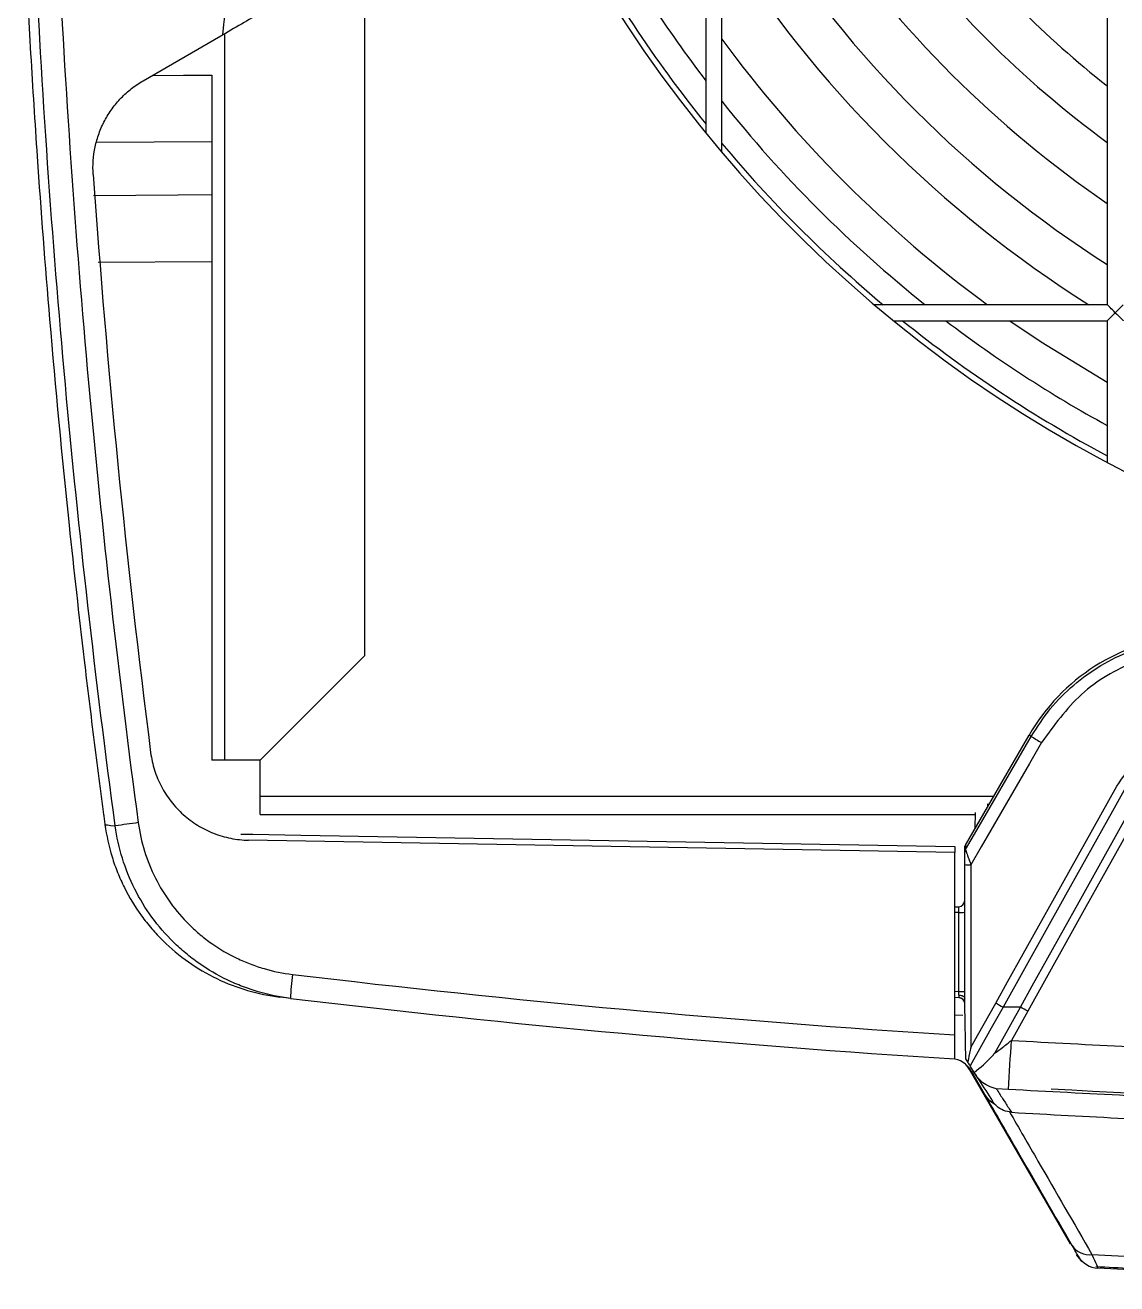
# Model space of a CAD drawing. Extents: x 14.8 to 109.8, y 1.6 to 86.6.
# Drawn here: x 44.793 to 47.512, y 31.899 to 35.035 of the extents above; entities that cross this region are included whole.
import ezdxf

# ---------------------------------------------------------------- set-up
doc = ezdxf.new("R2010")
doc.units = 0
doc.header["$MEASUREMENT"] = 0
doc.layers.add('OBJECT', color=7, linetype='CONTINUOUS')

msp = doc.modelspace()

# ---------------------------------------------------------------- linework, layer by layer
at = {"layer": 'OBJECT'}
for p, q in [((45.6383, 40.2052), (45.6383, 33.4632)), ((46.4883, 35.2982), (46.4883, 34.7659)), ((46.5283, 34.7177), (46.5283, 35.2982)), ((47.4883, 35.2982), (47.4883, 34.3382)), ((45.2903, 33.2032), (45.2903, 35.0133)), ((45.2583, 34.744), (44.9706, 34.742)), ((45.2583, 34.4452), (44.9747, 34.4434)), ((47.4883, 34.3382), (46.9078, 34.3382)), ((46.956, 34.2982), (47.4883, 34.2982)), ((47.4883, 34.2982), (47.4883, 33.9456)), ((45.3783, 33.2032), (45.6383, 33.4632)), ((47.1354, 32.9918), (47.2934, 33.2656)), ((47.2987, 33.2626), (47.2934, 33.2656)), ((45.2903, 33.2032), (45.2583, 33.2032)), ((45.3783, 33.2032), (45.2903, 33.2032)), ((45.3783, 33.1132), (45.3783, 33.2032)), ((45.3783, 33.0682), (45.3783, 33.1132)), ((47.2055, 33.1132), (45.3783, 33.1132)), ((47.1899, 33.0949), (47.1898, 33.086)), ((45.3783, 33.0682), (47.1597, 33.0682)), ((47.1591, 33.0329), (47.1598, 33.0727)), ((47.1083, 32.9733), (45.3496, 33.004)), ((47.1354, 32.9918), (47.1354, 32.9806)), ((47.1083, 32.5188), (47.1083, 32.9733)), ((47.1333, 32.9732), (47.1333, 32.9883)), ((47.1333, 32.6102), (47.1333, 32.943)), ((47.1483, 32.9428), (47.1483, 32.4872)), ((47.1083, 32.8383), (47.1183, 32.8383)), ((47.1183, 32.8238), (47.1083, 32.8238)), ((47.1083, 32.6274), (47.1183, 32.6267)), ((47.1195, 32.6111), (47.1083, 32.6118)), ((47.2079, 32.4733), (47.272, 32.5883)), ((47.272, 32.5883), (47.2287, 32.5883)), ((47.1083, 32.5691), (47.1283, 32.5678)), ((47.1408, 32.4515), (47.136, 32.4596)), ((47.1444, 32.4335), (47.3957, 31.9983)), ((47.1494, 32.4294), (47.182, 32.373)), ((47.1581, 32.423), (47.1566, 32.4253)), ((47.242, 32.3827), (47.2119, 32.3847))]:
    msp.add_line(p, q, dxfattribs=at)
at = {"layer": 'OBJECT', "flags": 128}
for points in [[(45.0872, 34.8961), (45.2807, 35.0078), (45.2851, 35.0103)], [(45.1096, 34.9091), (45.1871, 34.9096), (45.2583, 34.9101), (45.2583, 33.2032)], [(44.9634, 34.6104), (45.1741, 34.6118), (45.2583, 34.6124)], [(47.5083, 34.3182), (47.5049, 34.3217), (47.5015, 34.3251), (47.4983, 34.3282), (47.4955, 34.3311), (47.493, 34.3335), (47.491, 34.3355), (47.4895, 34.337), (47.4886, 34.3379), (47.4883, 34.3382)], [(47.4883, 34.2982), (47.4884, 34.2983), (47.4891, 34.299), (47.4904, 34.3003), (47.4924, 34.3023), (47.4949, 34.3047), (47.4978, 34.3077), (47.5011, 34.311), (47.5046, 34.3145), (47.5083, 34.3182)], [(47.5283, 34.3382), (47.528, 34.3379), (47.5271, 34.337), (47.5256, 34.3355), (47.5236, 34.3335), (47.5212, 34.3311), (47.5183, 34.3282), (47.5152, 34.3251), (47.5118, 34.3217), (47.5083, 34.3182)], [(47.5083, 34.3182), (47.512, 34.3145), (47.5155, 34.311), (47.5189, 34.3077), (47.5218, 34.3047), (47.5243, 34.3023), (47.5262, 34.3003), (47.5276, 34.299), (47.5282, 34.2983), (47.5283, 34.2982)], [(47.2459, 34.2982), (47.3236, 34.2456), (47.4883, 34.145)], [(47.1354, 32.9806), (47.1634, 33.029), (47.2836, 33.2367), (47.2987, 33.2626)], [(47.3246, 33.2471), (47.2945, 33.1952), (47.1743, 32.9875), (47.1483, 32.9428)], [(47.2104, 32.5983), (47.2396, 32.6507), (47.3566, 32.8603), (47.5121, 33.1389)], [(47.5304, 33.1288), (47.5012, 33.0764), (47.3842, 32.8669), (47.2287, 32.5883)], [(47.272, 32.5883), (47.3012, 32.6407), (47.4182, 32.8502), (47.5632, 33.1099)], [(47.5815, 33.0998), (47.5523, 33.0474), (47.4353, 32.8379), (47.2903, 32.5782)], [(45.3299, 33.0193), (45.3599, 33.0187), (45.4799, 33.0167), (45.9598, 33.0083), (47.1083, 32.9882)], [(47.1333, 32.9883), (47.1336, 32.9887), (47.1343, 32.9899), (47.1354, 32.9918)], [(47.2287, 32.5883), (47.1995, 32.5359), (47.1468, 32.4415)], [(47.1483, 32.4872), (47.1651, 32.5172), (47.2104, 32.5983)], [(47.2903, 32.5782), (47.2611, 32.5258), (47.2495, 32.505)], [(47.1566, 32.4253), (47.1476, 32.4402), (47.1468, 32.4415)]]:
    msp.add_lwpolyline(points, dxfattribs=at)
at = {"layer": 'OBJECT'}
for centre, radius, start, end in [((49.0083, 36.8182), 3.25, 0, 267.3717), ((49.0083, 36.8182), 3.2357, 208.019, 218.8473), ((49.0083, 36.8182), 3.1693, 208.6594, 217.3324), ((49.0083, 36.8182), 2.8241, 212.5624, 237.4376), ((49.0083, 36.8182), 2.6969, 214.3065, 235.6935), ((49.0083, 36.8182), 2.5729, 216.2123, 233.7877), ((49.0083, 36.8182), 2.4606, 218.1504, 231.8496), ((49.0083, 36.8182), 2.9331, 212.2712, 237.7288), ((49.0083, 36.8182), 3.0752, 216.2482, 233.7518), ((49.0083, 36.8182), 3.1693, 218.5091, 231.4909), ((49.0083, 36.8182), 3.2357, 219.9631, 230.0369), ((49.0083, 36.8182), 3.2357, 231.1527, 241.981), ((49.0083, 36.8182), 3.1693, 232.6676, 241.3406), ((47.7265, 33.0156), 0.5, 95.0718, 150), ((47.6399, 33.8052), 0.6409, 237.8338, 240.5329), ((45.4921, 29.8565), 3.2183, 97.4493, 98.4803), ((47.1479, 32.9732), 0.0146, 149.2087, 179.9741), ((47.1446, 33.1583), 0.2156, 267.0041, 270.9981), ((47.1183, 32.8533), 0.015, 270, 0), ((47.1221, 32.9319), 0.1082, 268.007, 275.9803), ((45.8863, 32.6035), 0.4322, 171.223, 179.1554), ((49.0062, 62.3986), 29.94, 263.19603, 266.36557), ((47.1221, 32.7349), 0.1082, 268.0092, 275.9803), ((49.0083, 62.3986), 30, 263.19603, 266.36884), ((47.1186, 32.5961), 0.015, 1, 86.3733), ((47.9651, 33.9483), 1.5466, 240.7907, 241.5656), ((46.5376, 31.2318), 1.5426, 60.7902, 61.5671), ((33.4206, 33.2955), 13.8515, 356.22166, 356.7285), ((47.0974, 32.3994), 0.06, 30, 86.3553), ((47.0924, 32.4035), 0.06, 30, 47.9054), ((49.0083, 62.3986), 30.06, 266.83435, 270), ((49.0083, 62.3396), 30.065, 266.64652, 267.18655), ((47.4422, 32.0204), 0.0492, 212.7819, 279.2647), ((47.463, 32.0017), 0.06, 210, 234.054), ((47.468, 31.9976), 0.06, 210, 267.0995), ((49.0033, 62.4027), 30.5, 267.09946, 267.26567)]:
    msp.add_arc(centre, radius, start, end, dxfattribs=at)
for points, knots in [([(45.2851, 35.0103), (45.3195, 35.2899), (45.3458, 35.5703), (45.3825, 36.1323), (45.3929, 36.4138), (45.3975, 36.977), (45.3918, 37.2587), (45.3645, 37.8208), (45.3428, 38.1013), (45.3131, 38.3814)], [0, 0, 0, 0, 0.25, 0.25, 0.5, 0.5, 0.75, 0.75, 1, 1, 1, 1]), ([(44.7932, 35.2195), (44.7952, 35.1768), (44.7974, 35.1341), (44.8019, 35.0486), (44.8043, 35.0059), (44.8118, 34.8778), (44.8172, 34.7924), (44.823, 34.7071)], [0, 0, 0, 0, 0.25, 0.25, 0.5, 0.5, 1, 1, 1, 1]), ([(45.0175, 33.0396), (44.9681, 33.4051), (44.9267, 33.7718), (44.8599, 34.5062), (44.8344, 34.874), (44.817, 35.2425)], [0, 0, 0, 0, 0.5, 0.5, 1, 1, 1, 1]), ([(45.3856, 35.0688), (45.3714, 35.0604), (45.3555, 35.0512), (45.321, 35.0311), (45.3032, 35.0208), (45.2851, 35.0103)], [0, 0, 0, 0, 0.5, 0.5, 1, 1, 1, 1]), ([(44.9627, 34.6621), (44.961, 34.6855), (44.9627, 34.7086), (44.9699, 34.7428), (44.9732, 34.7541), (44.9811, 34.776), (44.9858, 34.7866), (44.9967, 34.8071), (45.0029, 34.817), (45.0167, 34.8359), (45.0316, 34.8537), (45.0488, 34.8693), (45.0672, 34.8837), (45.077, 34.8902), (45.0872, 34.8961)], [0, 0, 0, 0, 0.25, 0.25, 0.375, 0.375, 0.5, 0.5, 0.625, 0.625, 0.75, 0.875, 0.875, 1, 1, 1, 1]), ([(47.2987, 33.2626), (47.3138, 33.286), (47.344, 33.3327), (47.4034, 33.392), (47.4712, 33.441), (47.5394, 33.4743), (47.6102, 33.4976), (47.6565, 33.5038), (47.6828, 33.5074)], [0, 0, 0, 0, 0.176166, 0.352332, 0.528502, 0.704673, 0.831766, 1, 1, 1, 1]), ([(47.6855, 33.4771), (47.6424, 33.4695), (47.5478, 33.4529), (47.4165, 33.3745), (47.3552, 33.2896), (47.3246, 33.2471)], [0, 0, 0, 0, 0.295543, 0.647772, 1, 1, 1, 1]), ([(44.94, 33.4528), (44.9481, 33.3844), (44.9565, 33.316), (44.9695, 33.2135), (44.9739, 33.1793), (44.9806, 33.1281), (44.9839, 33.1024), (44.9879, 33.0726), (44.9896, 33.0597), (44.9908, 33.0512), (44.9914, 33.0469), (44.9919, 33.0427)], [0, 0, 0, 0, 0.5, 0.5, 0.75, 0.75, 0.875, 0.9375, 0.96875, 0.96875, 1, 1, 1, 1]), ([(47.5121, 33.1389), (47.5277, 33.1612), (47.5591, 33.2063), (47.6286, 33.2498), (47.6801, 33.2591), (47.7045, 33.2635)], [0, 0, 0, 0, 0.342308, 0.688799, 1, 1, 1, 1]), ([(45.1057, 33.2222), (45.1076, 33.2073), (45.1108, 33.1928), (45.1197, 33.1646), (45.1255, 33.1508), (45.1394, 33.1243), (45.1475, 33.1119), (45.1611, 33.0944), (45.1659, 33.0888), (45.1761, 33.0779), (45.1815, 33.0726), (45.1981, 33.0577), (45.21, 33.0489), (45.2352, 33.0334), (45.2487, 33.0266), (45.2764, 33.0158), (45.2906, 33.0116), (45.3196, 33.0058), (45.3346, 33.0042), (45.3496, 33.004)], [0, 0, 0, 0, 0.125, 0.125, 0.25, 0.25, 0.375, 0.375, 0.4375, 0.4375, 0.5, 0.5, 0.625, 0.625, 0.75, 0.75, 0.875, 0.875, 1, 1, 1, 1]), ([(44.9919, 33.0427), (44.9956, 33.0152), (45.0015, 32.9885), (45.0136, 32.9492), (45.0182, 32.9363), (45.0284, 32.9108), (45.0341, 32.8982), (45.0526, 32.8612), (45.0668, 32.8378), (45.0909, 32.8046), (45.0994, 32.7939), (45.1173, 32.7731), (45.1267, 32.763), (45.1562, 32.7339), (45.1773, 32.7164), (45.2219, 32.6849), (45.2456, 32.671), (45.2954, 32.647), (45.321, 32.6372), (45.3734, 32.6219), (45.4003, 32.6164), (45.4278, 32.6131)], [0, 0, 0, 0, 0.125, 0.125, 0.1875, 0.1875, 0.25, 0.25, 0.375, 0.375, 0.4375, 0.4375, 0.5, 0.5, 0.625, 0.625, 0.75, 0.75, 0.875, 0.875, 1, 1, 1, 1]), ([(45.4541, 32.6099), (45.4267, 32.6132), (45.3998, 32.6187), (45.3604, 32.6302), (45.3474, 32.6345), (45.3217, 32.6443), (45.309, 32.6498), (45.2717, 32.6677), (45.2481, 32.6816), (45.2146, 32.7051), (45.2037, 32.7134), (45.1827, 32.731), (45.1724, 32.7402), (45.1428, 32.7693), (45.125, 32.79), (45.0928, 32.8341), (45.0785, 32.8576), (45.0537, 32.907), (45.0434, 32.9325), (45.0272, 32.985), (45.0212, 33.0121), (45.0175, 33.0396)], [0, 0, 0, 0, 0.125, 0.125, 0.1875, 0.1875, 0.25, 0.25, 0.375, 0.375, 0.4375, 0.4375, 0.5, 0.5, 0.625, 0.625, 0.75, 0.75, 0.875, 0.875, 1, 1, 1, 1]), ([(45.0748, 33.0476), (45.0781, 33.0234), (45.0833, 32.9998), (45.0975, 32.9539), (45.1065, 32.9315), (45.1283, 32.8879), (45.1409, 32.8672), (45.1692, 32.8283), (45.1849, 32.81), (45.2109, 32.7844), (45.22, 32.7762), (45.2386, 32.7607), (45.2481, 32.7534), (45.2776, 32.7327), (45.2984, 32.7205), (45.3313, 32.7047), (45.3425, 32.6998), (45.3651, 32.6912), (45.3765, 32.6873), (45.4113, 32.6772), (45.4349, 32.6724), (45.4592, 32.6695)], [0, 0, 0, 0, 0.125, 0.125, 0.25, 0.25, 0.375, 0.375, 0.5, 0.5, 0.5625, 0.5625, 0.625, 0.625, 0.75, 0.75, 0.8125, 0.8125, 0.875, 0.875, 1, 1, 1, 1]), ([(47.1083, 32.9882), (47.1083, 32.9843), (47.1083, 32.9804), (47.1083, 32.9749), (47.1083, 32.9733), (47.1083, 32.9733)], [0, 0, 0, 0, 0.5, 0.5, 1, 1, 1, 1]), ([(47.1333, 32.943), (47.1333, 32.9458), (47.1333, 32.9529), (47.1333, 32.9621), (47.1333, 32.969), (47.1333, 32.9722), (47.1333, 32.9729), (47.1333, 32.9732)], [0, 0, 0, 0, 0.237363, 0.605462, 0.799567, 0.914215, 1, 1, 1, 1]), ([(47.1354, 32.9806), (47.1355, 32.9803), (47.1358, 32.9795), (47.137, 32.9757), (47.1395, 32.9685), (47.1424, 32.9601), (47.1454, 32.9513), (47.1471, 32.9463), (47.1483, 32.9428)], [0, 0, 0, 0, 0.110862, 0.245885, 0.447654, 0.699326, 0.789645, 1, 1, 1, 1]), ([(47.1183, 32.8238), (47.1183, 32.8255), (47.1183, 32.8288), (47.1183, 32.8332), (47.1183, 32.8365), (47.1183, 32.8381), (47.1183, 32.8382), (47.1183, 32.8383)], [0, 0, 0, 0, 0.21956, 0.439134, 0.658706, 0.878276, 1, 1, 1, 1]), ([(47.1183, 32.6267), (47.1183, 32.6367), (47.1183, 32.6867), (47.1183, 32.7367), (47.1183, 32.7924), (47.1183, 32.8081), (47.1183, 32.8238)], [0, 0, 0, 0, 0.152131, 0.760654, 0.760896, 1, 1, 1, 1]), ([(47.1188, 32.6182), (47.1188, 32.6193), (47.1186, 32.622), (47.1184, 32.625), (47.1183, 32.6267)], [0, 0, 0, 0, 0.432594, 1, 1, 1, 1]), ([(47.1188, 32.6181), (47.1207, 32.6179), (47.1245, 32.6176), (47.1293, 32.6158), (47.1326, 32.6132), (47.1331, 32.6111), (47.1333, 32.6101)], [0, 0, 0, 0, 0.250001, 0.499997, 0.749999, 1, 1, 1, 1]), ([(47.1195, 32.6111), (47.1195, 32.6112), (47.1195, 32.6116), (47.1192, 32.614), (47.119, 32.6167), (47.1188, 32.618)], [0, 0, 0, 0, 0.3243628, 0.6616614, 1, 1, 1, 1]), ([(47.1335, 32.5983), (47.1335, 32.5985), (47.1334, 32.5993), (47.133, 32.6007), (47.1321, 32.6031), (47.1301, 32.6064), (47.1268, 32.6091), (47.1235, 32.6107), (47.1212, 32.6114), (47.12, 32.6119), (47.1197, 32.6122), (47.1196, 32.6123)], [0, 0, 0, 0, 0.031835, 0.104457, 0.20016, 0.390352, 0.620332, 0.770335, 0.89407, 0.975024, 1, 1, 1, 1]), ([(47.136, 32.4596), (47.1358, 32.4696), (47.1354, 32.4929), (47.1348, 32.5251), (47.1343, 32.5533), (47.134, 32.5722), (47.1338, 32.5848), (47.1336, 32.5933), (47.1335, 32.5989), (47.1335, 32.6027), (47.1334, 32.6052), (47.1334, 32.6069), (47.1334, 32.6081), (47.1333, 32.6088), (47.1333, 32.6093), (47.1333, 32.6097), (47.1333, 32.61), (47.1333, 32.6101), (47.1333, 32.6102), (47.1333, 32.6102), (47.1333, 32.6102)], [0, 0, 0, 0, 0.1985266, 0.4629261, 0.639887, 0.7583529, 0.8376814, 0.8908234, 0.9264455, 0.9503448, 0.9664012, 0.9772073, 0.9845026, 0.9894471, 0.9928227, 0.9951478, 0.9974946, 0.9984748, 0.9994648, 1, 1, 1, 1]), ([(47.1083, 32.4588), (47.1083, 32.4588), (47.1083, 32.4592), (47.1083, 32.4608), (47.1083, 32.4619), (47.1083, 32.4649), (47.1083, 32.4668), (47.1083, 32.4711), (47.1083, 32.4736), (47.1083, 32.4819), (47.1083, 32.4886), (47.1083, 32.5031), (47.1083, 32.5109), (47.1083, 32.5188)], [0, 0, 0, 0, 0.125, 0.125, 0.25, 0.25, 0.375, 0.375, 0.5, 0.5, 0.75, 0.75, 1, 1, 1, 1]), ([(47.2079, 32.4733), (47.2084, 32.4737), (47.2149, 32.4782), (47.229, 32.4887), (47.2423, 32.4993), (47.2495, 32.505)], [0, 0, 0, 0, 0.041908, 0.483138, 1, 1, 1, 1]), ([(47.2495, 32.505), (47.4454, 32.4946), (48.0297, 32.4635), (49.0038, 32.4462), (49.981, 32.4632), (50.5682, 32.4944), (50.7672, 32.505)], [0, 0, 0, 0, 0.167192, 0.498796, 0.830146, 1, 1, 1, 1]), ([(47.1483, 32.4872), (47.1483, 32.4871), (47.1479, 32.4849), (47.1453, 32.473), (47.1429, 32.4612), (47.1408, 32.4515)], [0, 0, 0, 0, 0.0100221, 0.1786986, 1, 1, 1, 1]), ([(47.1566, 32.4253), (47.1724, 32.4379), (47.1903, 32.4523), (47.2058, 32.4708), (47.2078, 32.4732), (47.2079, 32.4733)], [0, 0, 0, 0, 0.871034, 0.993944, 1, 1, 1, 1]), ([(47.1468, 32.4415), (47.1451, 32.4443), (47.1432, 32.4475), (47.141, 32.4511), (47.1408, 32.4515)], [0, 0, 0, 0, 0.89656, 1, 1, 1, 1]), ([(47.2119, 32.3847), (47.2119, 32.3847), (47.1976, 32.3871), (47.1729, 32.4009), (47.1627, 32.4161), (47.1581, 32.423)], [0, 0, 0, 0, 0.003145, 0.547297, 1, 1, 1, 1]), ([(47.1591, 32.4214), (47.1622, 32.4164), (47.1767, 32.3937), (47.1912, 32.3713), (47.2025, 32.3537)], [0, 0, 0, 0, 0.2181402, 1, 1, 1, 1]), ([(47.211, 32.3438), (47.2075, 32.3458), (47.1965, 32.3522), (47.1877, 32.3635), (47.1826, 32.372), (47.182, 32.373)], [0, 0, 0, 0, 0.286606, 0.911786, 1, 1, 1, 1]), ([(47.4009, 31.9938), (47.3562, 32.0713), (47.3114, 32.1488), (47.2666, 32.2264), (47.2384, 32.2753), (47.2102, 32.3241), (47.182, 32.373)], [0, 0, 0, 0, 0.01203444, 0.01203444, 0.01203444, 0.01960594, 0.01960594, 0.01960594, 0.01960594]), ([(47.2119, 32.3847), (47.2146, 32.3805), (47.2222, 32.3687), (47.2347, 32.3492), (47.2446, 32.3338), (47.2496, 32.3261)], [0, 0, 0, 0, 0.211985, 0.603315, 1, 1, 1, 1]), ([(50.7747, 32.3827), (50.5749, 32.3721), (49.9851, 32.3408), (49.0038, 32.3236), (48.0255, 32.341), (47.4387, 32.3723), (47.242, 32.3827)], [0, 0, 0, 0, 0.169841, 0.501204, 0.832821, 1, 1, 1, 1]), ([(47.2496, 32.3261), (47.2429, 32.3271), (47.2296, 32.3293), (47.2127, 32.34), (47.2052, 32.3502), (47.2017, 32.3549)], [0, 0, 0, 0, 0.3490243, 0.6980104, 1, 1, 1, 1]), ([(47.2447, 32.3272), (47.2683, 32.2863), (47.3369, 32.1677), (47.4053, 32.0494), (47.4502, 31.9719)], [0, 0, 0, 0, 0.344926, 1, 1, 1, 1]), ([(47.416, 31.9676), (47.416, 31.9676), (47.4147, 31.9699), (47.4095, 31.979), (47.4057, 31.9855), (47.4009, 31.9938)], [0, 0, 0, 0, 0.5, 0.5, 1, 1, 1, 1]), ([(47.4502, 31.9719), (47.4549, 31.9609), (47.4586, 31.9524), (47.4637, 31.9407), (47.4649, 31.9377), (47.465, 31.9377)], [0, 0, 0, 0, 0.5, 0.5, 1, 1, 1, 1])]:
    msp.add_open_spline(points, degree=3, knots=knots, dxfattribs=at)
for points in [[(44.8749, 35.2432), (44.9097, 34.5085), (44.9764, 33.7766), (45.0748, 33.0476)], [(44.823, 34.7071), (44.8323, 34.5717), (44.8426, 34.4364), (44.854, 34.3012)], [(44.9627, 34.6621), (44.9966, 34.1807), (45.0443, 33.7008), (45.1057, 33.2222)], [(44.854, 34.3012), (44.8685, 34.1303), (44.8846, 33.9596), (44.9025, 33.7891)], [(44.9025, 33.7891), (44.9143, 33.6769), (44.9268, 33.5648), (44.94, 33.4528)], [(44.9919, 33.0427), (44.9922, 33.0426), (45.0007, 33.0416), (45.0175, 33.0396)], [(45.4541, 32.6099), (45.4369, 32.612), (45.4281, 32.613), (45.4278, 32.6131)], [(47.4502, 31.9719), (47.9691, 31.9454), (48.4887, 31.9321), (49.0083, 31.9321)], [(49.0083, 31.8986), (48.4936, 31.8986), (47.979, 31.9117), (47.465, 31.9377)]]:
    msp.add_open_spline(points, degree=3, dxfattribs=at)

doc.saveas('drawing.dxf')
